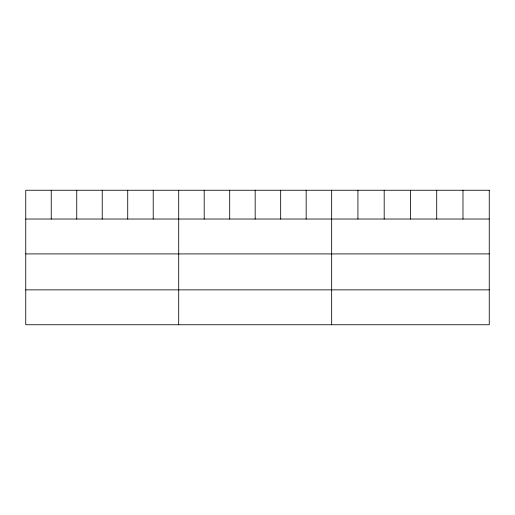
<?xml version="1.0" encoding="UTF-8"?>
<svg xmlns="http://www.w3.org/2000/svg" width="515" height="515" viewBox="0 0 515 515"><rect width="100%" height="100%" fill="white"/><g stroke="black" fill="none" stroke-linecap="round" stroke-linejoin="round"><path stroke-width="0.77" d="M25.75 219.03L489.25 219.03M25.75 253.914L489.25 253.914M25.75 289.861L489.25 289.861M462.985 190.247L462.985 219.03M436.72 190.247L436.72 219.03M410.455 190.247L410.455 219.03M384.19 190.247L384.19 219.03M357.925 190.247L357.925 219.03M331.66 190.247L331.66 324.753M306.168 190.247L306.168 219.03M280.675 190.247L280.675 219.03M255.183 190.247L255.183 219.03M229.69 190.247L229.69 219.03M204.198 190.247L204.198 219.03M178.705 190.247L178.705 324.753M153.213 190.247L153.213 219.03M127.72 190.247L127.72 219.03M102.228 190.247L102.228 219.03M76.735 190.247L76.735 219.03M51.242 190.247L51.242 219.03M489.25 190.247L25.75 190.247L25.75 324.753L489.25 324.753L489.25 190.247"/></g></svg>
